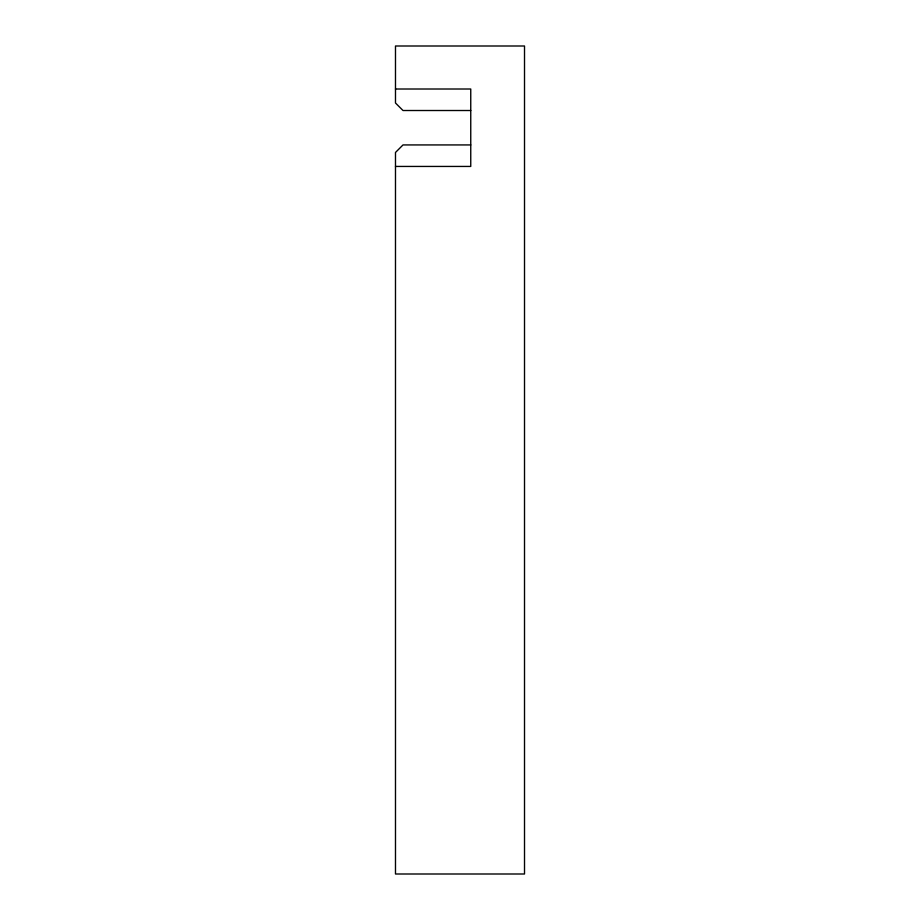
<?xml version="1.0" encoding="UTF-8"?>
<svg xmlns="http://www.w3.org/2000/svg" width="920" height="920" viewBox="0 0 920 920"><rect width="100%" height="100%" fill="white"/><g stroke="black" fill="none" stroke-linecap="round" stroke-linejoin="round"><path stroke-width="1.38" d="M395.485 89.01L470.752 89.01L470.752 166.439L395.485 166.439M470.752 110.515L403.006 110.515L395.485 102.994L395.485 46L524.515 46L524.515 874L395.485 874L395.485 152.455L403.006 144.934L470.752 144.934"/></g></svg>
